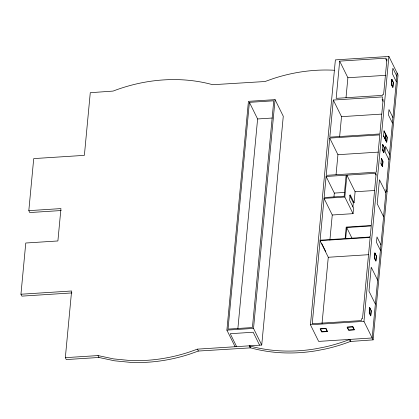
<?xml version="1.0" encoding="UTF-8"?>
<svg xmlns="http://www.w3.org/2000/svg" width="419" height="419" viewBox="0 0 419 419"><rect width="100%" height="100%" fill="white"/><g stroke="black" fill="none" stroke-linecap="round" stroke-linejoin="round"><path stroke-width="0.63" d="M71.9 292.928L21.888 296.128L20.95 294.227L25.774 243.015L57.895 240.962L60.944 208.594L28.817 210.647L33.719 158.597L84.381 155.36L90.279 92.699L113.072 91.085A147.949 121.636 -26.3 0 1 212.705 84.717L265.012 81.522L273.282 78.583A147.949 121.636 -26.3 0 1 332.435 70.156L334.236 70.282M397.118 73.006L372.172 337.971L318.65 341.396L310.437 324.777L335.378 59.88L388.9 56.46L398.05 74.975L373.114 339.872L350.321 341.48A147.949 121.636 -26.3 0 1 325.254 349.022L316.759 350.677A147.949 121.636 -26.3 0 1 250.682 347.854L198.381 351.043L190.111 353.987A147.949 121.636 -26.3 0 1 130.958 362.409L114.528 360.801L98.947 357.475L66.275 359.565L65.338 357.664L71.612 290.99L20.95 294.227M235.106 346.738L226.894 330.12L248.436 101.34L275.063 99.638L283.275 116.257L261.739 345.031L197.443 349.142L189.173 352.086A147.949 121.636 -26.3 0 1 130.021 360.508L113.586 358.9L98.009 355.574L65.338 357.664M249.394 102.346L228.046 329.109L252.416 327.548L273.764 100.79L249.394 102.346L257.606 118.965L237.856 328.784M261.739 345.031L253.526 328.417L275.063 99.638M320.064 240.653L312.244 323.725L361.393 320.582L361.571 318.712L362.508 318.65L370.155 237.447L320.064 240.653L328.276 257.266L322.049 323.463M324.044 198.376L320.111 240.192L345.12 238.594L346.199 227.088L371.281 225.485L376.136 173.875L375.45 173.922L375.508 173.309L346.895 175.137L344.832 197.045L353.044 213.664L332.257 214.994L324.044 198.376L344.832 197.045M326.108 176.467L324.123 197.559L344.135 196.281L346.12 175.189L326.108 176.467L334.32 193.086L333.959 196.92M329.722 138.087L326.212 175.352L376.299 172.151L379.808 134.881L329.722 138.087L337.934 154.7L336.059 174.618M333.304 100.047L329.811 137.154L379.897 133.949L383.134 99.57L382.186 99.633L382.442 96.904L333.304 100.047L341.516 116.665L339.615 136.845M339.673 61.127L336.169 98.35L382.589 95.38L382.667 94.537L383.615 94.474L386.936 59.194L385.988 59.257L386.093 58.157L339.673 61.127L347.885 77.74L346.015 97.637M329.894 240.082L332.257 214.994M346.707 227.543L345.67 238.558L369.568 237.028L369.621 236.473L370.249 236.431L371.234 225.972L346.707 227.543L352.086 238.427M352.903 206.991L353.427 201.471M353.044 213.664L353.563 208.149L349.624 200.177L350.137 194.735L354.076 202.707L353.306 202.759L349.645 195.354M354.076 202.707L355.108 191.755L346.895 175.137M373.114 339.872L363.964 321.357L388.9 56.46M250.19 347.733L249.253 345.832L249.745 345.953A147.949 121.636 -26.3 0 0 315.821 348.776L324.311 347.126A147.949 121.636 -26.3 0 0 349.383 339.579L349.907 339.395L350.844 341.296M347.885 77.74L385.92 75.31M257.606 118.965L272.355 118.022M341.516 116.665L381.604 114.099M337.934 154.7L378.263 152.123M61.242 210.532L29.759 212.548L28.817 210.647M334.32 193.086L344.648 192.426M355.108 191.755L374.617 190.509M328.276 257.266L368.61 254.689M226.894 330.12L253.526 328.417M310.437 324.777L363.964 321.357M396.814 76.206L392.875 68.234L392.362 73.676L396.306 81.647M385.988 59.257L386.837 60.975M392.922 117.556L388.984 109.579L388.471 115.021L392.409 122.997M382.186 99.633L383.034 101.351M384.087 131.189L385.485 134.022L385.04 138.783L383.636 135.95M385.7 134.452L387.104 137.285L386.653 142.051L385.255 139.218M389.466 154.292L385.522 146.32L385.014 151.762L388.952 159.733M382.798 144.848L384.202 147.682L383.752 152.448L382.353 149.614M381.489 158.791L382.887 161.624L382.442 166.385L381.039 163.551M386.124 189.77L387.062 191.672M385.847 192.724L379.457 179.793L377.2 203.76L383.589 216.691M375.45 173.922L376.016 175.069M380.934 244.911L376.995 236.939L376.482 242.381L380.421 250.353M377.619 280.138L371.229 267.202L368.971 291.168L375.361 304.105M321.808 243.633L325.773 251.651M349.383 339.579L350.321 341.48M259.586 345.172L253.191 332.236L230.241 333.707L236.635 346.639M249.745 345.953L250.682 347.854M197.433 349.147L198.381 351.043M98.009 355.574L98.947 357.475M381.463 158.471L380.971 163.672L382.5 166.762L382.992 161.566L381.463 158.471M382.772 144.534L382.285 149.73L383.814 152.82L384.302 147.624L382.772 144.534M384.061 130.869L383.574 136.065L385.098 139.155L385.59 133.96L384.061 130.869M385.674 134.132L385.187 139.333L386.716 142.423L387.203 137.228L385.674 134.132M369.731 307.646L369.244 312.841L370.768 315.936L371.26 310.736L369.731 307.646M374.885 252.924L374.392 258.125L375.922 261.215L376.409 256.019L374.885 252.924M369.757 307.965L369.307 312.726L370.71 315.559L371.155 310.798L369.757 307.965M374.911 253.244L374.46 258.004L375.859 260.838L376.309 256.077L374.911 253.244M391.833 79.291L391.346 84.491L392.87 87.581L393.362 82.386L391.833 79.291M391.859 79.61L391.414 84.376L392.813 87.21L393.258 82.443L391.859 79.61M325.987 328.475L320.142 328.847L321.672 331.942L327.511 331.565L325.987 328.475M352.908 326.752L347.068 327.129L348.598 330.219L354.437 329.847L352.908 326.752M325.793 328.585L320.441 328.925L321.839 331.759L327.197 331.419L325.793 328.585M352.719 326.862L347.367 327.208L348.765 330.041L354.118 329.695L352.719 326.862"/></g></svg>
